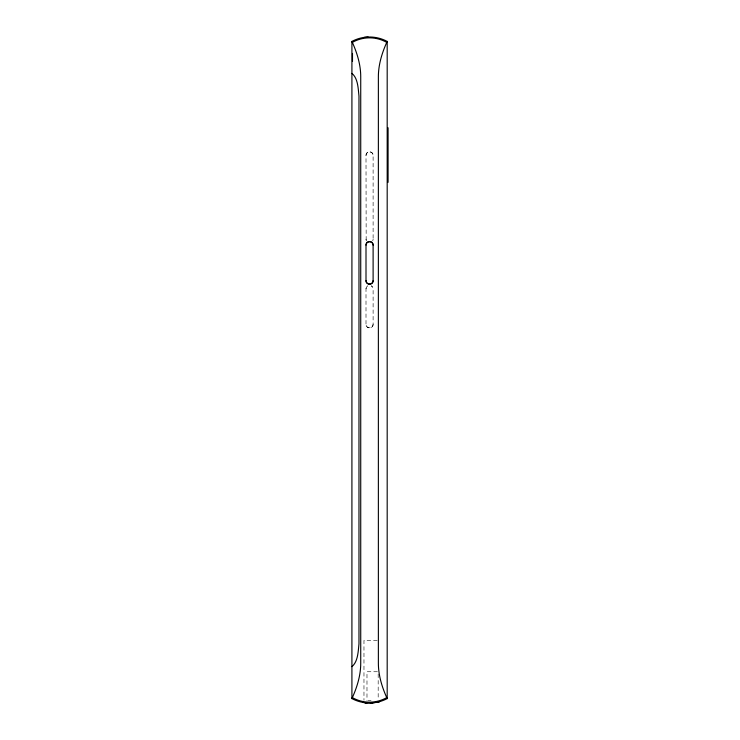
<?xml version="1.0" encoding="UTF-8"?>
<svg xmlns="http://www.w3.org/2000/svg" width="740" height="740" viewBox="0 0 740 740"><rect width="100%" height="100%" fill="white"/><g stroke="black" fill="none" stroke-linecap="round" stroke-linejoin="round"><path stroke-width="0.56" stroke-dasharray="3.7 2.78" d="M366.004 288.877L366.476 287.101L367.799 285.807A3.552 3.552 0 0 0 366.004 288.877L366.004 324.397C365.856 328.958 373.256 328.958 373.108 324.397L373.108 288.877L372.627 287.101L371.304 285.807A3.552 3.552 0 0 1 373.108 288.877M366.161 240.075L366.004 155.345C365.865 150.784 373.238 150.784 373.108 155.345L373.108 239.159L372.627 240.935A3.552 3.552 0 0 0 373.108 239.159M377.224 640.424L363.969 640.424L363.969 700.262M377.428 671.744L366.985 671.744L366.985 700.586M368.021 700.466L371.082 700.466M378.177 673.983L378.177 699.744M373.108 324.397A3.552 3.552 0 0 1 369.556 327.95A3.552 3.552 0 0 1 366.004 324.397M366.476 240.935A3.552 3.552 0 0 1 366.004 239.159M366.004 155.345A3.552 3.552 0 0 1 369.556 151.792A3.552 3.552 0 0 1 373.108 155.345"/><path stroke-width="1.11" d="M366.004 245.125C365.875 240.565 373.238 240.565 373.108 245.125L373.108 280.645C373.238 285.196 365.865 285.196 366.004 280.645L366.004 245.125A3.552 3.552 0 0 1 369.556 241.573A3.552 3.552 0 0 1 373.108 245.125M387.187 41.412C382.145 52.438 378.399 64.38 378.371 76.673L378.371 663.327C378.399 675.62 382.145 687.562 387.187 698.588A37.472 37.472 0 0 1 351.916 698.588L351.916 41.412A37.472 37.472 0 0 1 387.187 41.412L387.187 698.588M351.916 698.588C356.957 687.562 360.713 675.62 360.732 663.327L360.732 76.673C360.713 64.38 356.957 52.438 351.916 41.412M363.969 702.565L372.608 702.88L379.352 701.668M379.592 701.603L378.639 701.881M363.969 37.435L368.15 37.056M370.768 702.954L372.59 702.88M351.916 73.371C358.04 78.301 358.169 88.717 358.974 96.098L358.974 643.902C358.169 651.283 358.04 661.69 351.916 666.629M367.105 702.898L362.545 702.316M388.084 127.779L388.084 182.336M352.49 53.41L352.49 61.365M352.323 42.411A34.78 34.771 0 0 1 386.779 42.411M386.779 697.589A34.78 34.771 0 0 1 352.323 697.589M373.108 280.645A3.552 3.552 0 0 1 369.556 284.197A3.552 3.552 0 0 1 366.004 280.645M366.513 702.88L365.81 702.787L366.522 702.88"/></g></svg>
